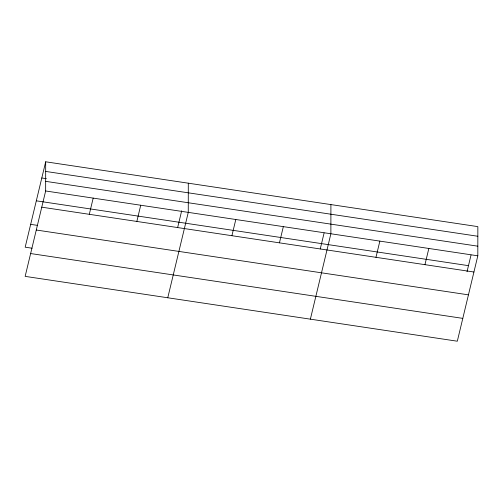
<?xml version="1.0" encoding="UTF-8"?>
<svg xmlns="http://www.w3.org/2000/svg" width="503" height="503" viewBox="0 0 503 503"><rect width="100%" height="100%" fill="white"/><g stroke="black" fill="none" stroke-linecap="round" stroke-linejoin="round"><path stroke-width="0.75" d="M45.654 190.977L45.685 161.79L477.85 226.627L477.819 255.813L457.315 341.21L25.15 276.373L45.654 190.977L477.819 255.813M188.298 183.186L188.267 212.373L167.763 297.77M330.911 204.583L330.88 233.769L310.376 319.166M45.685 161.79L25.181 247.187L32.085 248.218M89.301 214.309L93.187 198.113M136.841 221.446L140.727 205.243M177.653 227.532L181.671 210.801M231.914 235.706L235.806 219.509M279.454 242.842L283.34 226.639M320.266 248.928L324.102 232.958M375.967 257.322L379.859 241.119M424.947 264.666L428.839 248.469M467.023 271.733L471.034 255.002M45.672 171.422L477.837 236.259M41.793 177.993L46.395 178.678M45.66 181.344L477.831 246.181M36.31 200.823L468.475 265.659M41.762 207.179L473.927 272.016M30.664 224.351L37.568 225.388M36.279 230.016L468.444 294.852M30.633 253.543L462.798 318.374"/></g></svg>
